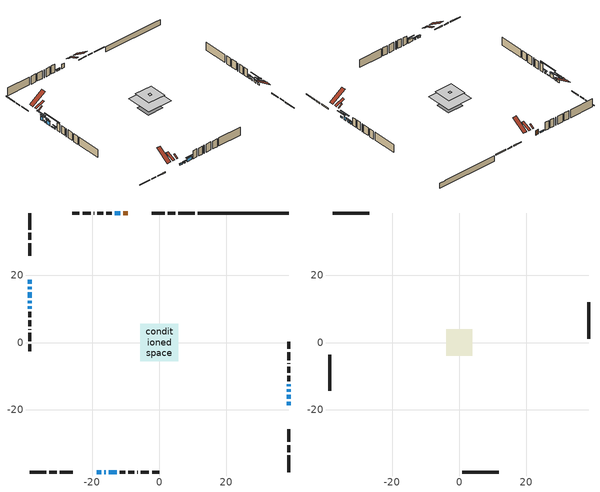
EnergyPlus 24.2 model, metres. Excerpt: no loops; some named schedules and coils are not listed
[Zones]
conditioned space
 floor adiabatic (AdiabaticFloorConstruction): -5.63,-5.63 -5.63,5.63 5.63,5.63 5.63,-5.63 z1.82
 floor foundation (Slab1 construction): -3.57,-3.19 -3.57,3.19 3.57,3.19 3.57,-3.19 z-1.9
 wall outside (RimJoist1 construction): 10.58,38.59 5.65,38.59 / -38.59,-38.59 -33.65,-38.59 / -38.59,38.59 -38.59,33.65 / 38.59,-38.59 38.59,-33.65 z0.6:0.9
 wall outside (RimJoist2 construction): 4.72,38.59 2.57,38.59 / -32.72,-38.59 -30.57,-38.59 / -38.59,32.72 -38.59,30.57 / 38.59,-32.72 38.59,-30.57 z0.6:0.9
 wall outside (RimJoist4 construction): 1.64,38.59 -2.17,38.59 / -29.64,-38.59 -25.83,-38.59 / -38.59,29.64 -38.59,25.83 / 38.59,-29.64 38.59,-25.83 z0.6:0.9
 wall outside (AdiabaticWallConstruction 1): -9.33,38.59 -10.7,38.59 z0.6:2.63
 wall outside (AdiabaticWallConstruction): -18.67,-38.59 -17.34,-38.59 / -38.59,10.76 -38.59,10.09 / 38.59,-14.65 38.59,-13.98 z0.6:1.26; -38.59,18.67 -38.59,17.55 / 38.59,-16.7 38.59,-15.58 / -14.98,-38.59 -12.74,-38.59 z0.6:2.07; -38.59,16.62 -38.59,15.93 z0.6:1.29; 38.59,-18.67 38.59,-17.62 z0.6:1.36; -38.59,15 -38.59,13.35 z0.6:2.43; -38.59,12.43 -38.59,11.68 z0.6:0.91; -11.63,38.59 -13.2,38.59 z0.6:1.08; -16.42,-38.59 -15.9,-38.59 z0.6:0.78; 38.59,-13.06 38.59,-12.5 z0.6:1.72
 wall outside (Wall1 construction): -14.13,38.59 -15.8,38.59 / -11.81,-38.59 -10.14,-38.59 / -38.59,9.17 -38.59,7.5 / 38.59,-11.57 38.59,-9.9 z0.6:4.26
 wall outside (Wall2 construction): -16.73,38.59 -18.47,38.59 / -9.21,-38.59 -7.47,-38.59 / -38.59,6.57 -38.59,4.83 / 38.59,-8.97 38.59,-7.23 z0.6:4.26
 wall outside (Wall3 construction): -19.4,38.59 -19.53,38.59 / -6.54,-38.59 -6.41,-38.59 / -38.59,3.9 -38.59,3.77 / 38.59,-6.3 38.59,-6.17 z0.6:4.26
 wall outside (Wall4 construction): -20.46,38.59 -22.86,38.59 / -5.48,-38.59 -3.08,-38.59 / -38.59,2.84 -38.59,0.44 / 38.59,-5.24 38.59,-2.85 z0.6:4.26
 wall outside (Wall5 construction): -23.78,38.59 -25.95,38.59 / -2.16,-38.59 0.01,-38.59 / -38.59,-0.49 -38.59,-2.66 / 38.59,-1.92 38.59,0.25 z0.6:4.26
 wall foundation (FoundationWall1 construction): 11.51,38.59,-1.9 11.51,38.59,0.6 35.88,38.59,0.6 35.88,38.59,0.52 38.59,38.59,0.52 38.59,38.59,-1.9
 window (WindowConstruction): -18.67,-38.59 -17.34,-38.59 z0.6:1.26
 window (WindowConstruction 5): -38.59,18.67 -38.59,17.55 z0.6:2.07
 window (WindowConstruction 6): -38.59,16.62 -38.59,15.93 z0.6:1.29
 window (WindowConstruction 7): 38.59,-18.67 38.59,-17.62 z0.6:1.36
 window (WindowConstruction 8): 38.59,-16.7 38.59,-15.58 z0.6:2.07
 window (WindowConstruction 9): -38.59,15 -38.59,13.35 z0.6:2.43
 window (WindowConstruction 12): -38.59,12.42 -38.59,11.69 z0.6:0.9
 window (WindowConstruction 1): -38.59,10.76 -38.59,10.09 z0.6:1.26
 window (WindowConstruction 2): 38.59,-14.65 38.59,-13.99 z0.6:1.26
 window (WindowConstruction 3): -11.63,38.59 -13.2,38.59 z0.6:1.08
 window (WindowConstruction 10): -16.41,-38.59 -15.9,-38.59 z0.6:0.78
 window (WindowConstruction 11): 38.59,-13.06 38.59,-12.5 z0.6:1.72
 window (WindowConstruction 4): -14.98,-38.59 -12.74,-38.59 z0.6:2.07
 door (Door): -9.33,38.59 -10.7,38.59 z0.6:2.63
 ceiling adiabatic (AdiabaticFloorConstruction): 5.63,-5.63 5.63,5.63 -5.63,5.63 -5.63,-5.63 z1.82
 roof outside (Roof3 construction): -8.41,38.59,4.26 -8.41,36.84,5.42 -7.88,36.84,5.42 -7.88,38.59,4.26; -19.6,-38.59,4.26 -19.6,-36.84,5.42 -20.12,-36.84,5.42 -20.12,-38.59,4.26; -38.59,19.6,4.26 -36.84,19.6,5.42 -36.84,20.12,5.42 -38.59,20.12,4.26; 38.59,-19.6,4.26 36.84,-19.6,5.42 36.84,-20.12,5.42 38.59,-20.12,4.26
attic - vented
 floor to conditioned space (Floor1 construction Reversed): -0.53,-0.53 -0.53,0.53 0.53,0.53 0.53,-0.53 z4.26
 floor to conditioned space (Floor2 construction Reversed): -3.92,-3.92 -3.92,3.92 3.92,3.92 3.92,-3.92 z4.26
 wall outside (Wall6 construction): -26.88,38.59 -37.66,38.59 / 0.94,-38.59 11.72,-38.59 / -38.59,-3.59 -38.59,-14.36 / 38.59,1.18 38.59,11.96 z0.6:4.26
 roof outside (Roof1 construction): -4.94,38.59,4.26 -4.94,32.46,8.34 -3.1,32.46,8.34 -3.1,38.59,4.26; -23.06,-38.59,4.26 -23.06,-32.46,8.34 -24.9,-32.46,8.34 -24.9,-38.59,4.26; -38.59,23.06,4.26 -32.46,23.06,8.34 -32.46,24.9,8.34 -38.59,24.9,4.26; 38.59,-23.06,4.26 32.46,-23.06,8.34 32.46,-24.9,8.34 38.59,-24.9,4.26
 roof outside (Roof2 construction): -6.95,38.59,4.26 -6.95,34.59,5.92 -5.87,34.59,5.92 -5.87,38.59,4.26; -21.05,-38.59,4.26 -21.05,-34.59,5.92 -22.13,-34.59,5.92 -22.13,-38.59,4.26; -38.59,21.05,4.26 -34.59,21.05,5.92 -34.59,22.13,5.92 -38.59,22.13,4.26; 38.59,-21.05,4.26 34.59,-21.05,5.92 34.59,-22.13,5.92 38.59,-22.13,4.26
shading: -17.19,-38.59 -18.82,-38.59 -18.82,-39.06 -17.19,-39.06 z1.41; -38.59,15.72 -38.59,20.5 -38.84,20.5 -38.84,15.72 z3.9; -38.59,14.1 -38.59,18.45 -38.84,18.45 -38.84,14.1 z3.11; 38.59,-16.1 38.59,-20.19 38.84,-20.19 38.84,-16.1 z2.88; 38.59,-13.75 38.59,-18.52 38.84,-18.52 38.84,-13.75 z3.9; -38.59,13.1 -38.59,15.25 -38.95,15.25 -38.95,13.1 z2.68; -38.59,7.73 -38.59,16.38 -38.84,16.38 -38.84,7.73 z4.86; -38.59,9.34 -38.59,11.52 -38.84,11.52 -38.84,9.34 z2.02; 38.59,-13.23 38.59,-15.41 38.84,-15.41 38.84,-13.23 z2.02; -13.35,38.59 -11.48,38.59 -11.48,38.91 -13.35,38.91 z1.23; -15.15,-38.59 -17.17,-38.59 -17.17,-38.87 -15.15,-38.87 z1.54; 38.59,-12.2 38.59,-13.36 38.95,-13.36 38.95,-12.2 z2.02; -12.05,-38.59 -15.66,-38.59 -15.66,-38.84 -12.05,-38.84 z2.76
[Building]
Building 1: Terrain=Suburbs
[Site:Location]
Moncton Intl AP_NB: Latitude {deg}=46.11; Longitude {deg}=-64.68; Time Zone {hr}=-4; Elevation {m}=71; Keep Site Location Information=Yes
[Site:GroundTemperature:Shallow]
1.33672, -0.726403, -0.891626, 0.0874321, 4.0178, 7.92987, 11.3214, 13.4699, 13.6524, 11.905, 8.59993, 4.80787
[Site:WaterMainsTemperature]
Calculation Method=Schedule; Temperature Schedule=mains temperature schedule
[Material] Roughness=Rough; Thermal Absorptance=0.9
Name | Thickness {m} | Conductivity {W/m-K} | Density {kg/m3} | Specific Heat {J/kg-K} | Solar Absorptance | Visible Absorptance
asphalt or fiberglass shingles | 0.00635 | 0.162714 | 1121.4 | 1465.45 | 0.4 | 0.4
ceiling loosefill ins | 0.0846667 | 0.0480833 | 16.02 | 1046.75 | 0.7 | 0.7
ceiling stud and cavity | 0.1397 | 1.20202 | 65.682 | 1177.47 | 0.7 | 0.7
ceiling stud and cavity 1 | 0.1397 | 0.672331 | 65.682 | 1177.47 | 0.7 | 0.7
concrete 4.0 in. | 0.1016 | 1.803125 | 2242.8 | 837.4 | 0.7 | 0.7
concrete 8.0 in. | 0.2032 | 1.803125 | 2242.8 | 837.4 | 0.7 | 0.7
door material | 0.04445 | 0.0451087 | 512.64 | 1214.23 | 0.7 | 0.7
floor covering | 0.0127 | 0.0433444 | 54.468 | 1339.84 | 0.6 | 0.6
floor rigid ins; wall rigid ins | 0.512978 | 0.029427 | 32.04 | 1214.23 | 0.7 | 0.7
floor stud and cavity | 0.1397 | 1.75129 | 37.0049 | 1207.88 | 0.7 | 0.7
furniture material conditioned space 1 | 0.1524 | 0.115458 | 640.8 | 1214.23 | 0.6 | 0.6
gypsum board | 0.0127 | 0.160291 | 801 | 837.4 | 0.6 | 0.6
osb sheathing 0.5 in. | 0.0127 | 0.115458 | 512.64 | 1214.23 | 0.7 | 0.7
osb sheathing 0.75 in. | 0.01905 | 0.115458 | 512.64 | 1214.23 | 0.7 | 0.7
osb sheathing 2.0 in. | 0.0508 | 0.115458 | 512.64 | 1214.23 | 0.7 | 0.7
rim joist stud and cavity | 0.0508 | 0.153904 | 50.32683 | 1063.81 | 0.6 | 0.6
rim joist stud and cavity 1 | 0.0508 | 0.126838 | 50.32683 | 1063.81 | 0.6 | 0.6
rim joist stud and cavity 2 | 0.0508 | 0.0279127 | 125.044 | 1163.47 | 0.6 | 0.6
roof stud and cavity | 0.2032 | 0.119445 | 78.34581 | 1123.46 | 0.7 | 0.7
wall stud and cavity | 0.1397 | 0.0988026 | 139.0536 | 1170.24 | 0.7 | 0.7
wall stud and cavity 1 | 0.1397 | 0.0941144 | 139.0536 | 1170.24 | 0.7 | 0.7
wall stud and cavity 2 | 0.1397 | 0.183232 | 139.0536 | 1170.24 | 0.7 | 0.7
wall stud and cavity 3 | 0.1397 | 0.0947891 | 139.0536 | 1170.24 | 0.7 | 0.7
wall stud and cavity 4 | 0.1397 | 0.0953587 | 139.0536 | 1170.24 | 0.7 | 0.7
wall stud and cavity 5 | 0.0889 | 6.1454 | 50.32683 | 1063.81 | 0.6 | 0.6
wall stud and cavity 6 | 0.0889 | 0.380278 | 52.3479 | 1209.89 | 0.7 | 0.7
wall stud and cavity 7 | 0.0889 | 0.391764 | 83.0341 | 1211.67 | 0.7 | 0.7
wood siding | 0.0254 | 0.102417 | 544.68 | 1172.36 | 0.4 | 0.4
wood siding 1 | 0.00254 | 0.102417 | 544.68 | 1172.36 | 0.4 | 0.4
wood siding 2; wood siding 3; wood siding 4 | 0.0254 | 0.102417 | 544.68 | 1172.36 | 0.7 | 0.7
[WindowMaterial:SimpleGlazingSystem]
Name | U-Factor {W/m2-K} | Solar Heat Gain Coefficient
WindowMaterial | 2.24451 | 0.39
WindowMaterial 1 | 6.793727 | 0.73
WindowMaterial 2 | 6.839151 | 0.71
WindowMaterial 3 | 1.97992 | 0.57
WindowMaterial 4 | 2.137767 | 0.46
WindowMaterial 5 | 2.06622 | 0.51
WindowMaterial 6 | 2.24962 | 0.54
WindowMaterial 7 | 7.54152 | 0.54
WindowMaterial 8 | 1.96572 | 0.57
WindowMaterial 9 | 2.36659 | 0.29
[Construction]
AdiabaticFloorConstruction: floor stud and cavity, floor rigid ins, osb sheathing 0.75 in., floor covering
AdiabaticWallConstruction: wood siding 3, wall rigid ins, wall stud and cavity 6, gypsum board
AdiabaticWallConstruction 1: wood siding 4, wall rigid ins, wall stud and cavity 6, gypsum board
Door: door material
Floor1 construction Reversed: gypsum board, ceiling stud and cavity, ceiling loosefill ins
Floor2 construction Reversed: gypsum board, ceiling stud and cavity 1, ceiling loosefill ins
FoundationWall1 construction: concrete 8.0 in.
furniture construction conditioned space 1: furniture material conditioned space 1
PartitionWallConstruction: gypsum board, wall stud and cavity 7, gypsum board
RimJoist1 construction: wood siding 2, rim joist stud and cavity
RimJoist2 construction: wood siding 2, rim joist stud and cavity 1
RimJoist4 construction: wood siding 2, osb sheathing 2.0 in., rim joist stud and cavity 2
Roof1 construction; Roof2 construction: asphalt or fiberglass shingles
Roof3 construction: asphalt or fiberglass shingles, osb sheathing 0.75 in., roof stud and cavity, gypsum board
Slab1 construction: concrete 4.0 in.
Wall1 construction: wood siding, osb sheathing 0.5 in., wall stud and cavity, gypsum board
Wall2 construction: wood siding, osb sheathing 0.5 in., wall stud and cavity 1, gypsum board
Wall3 construction: wood siding, osb sheathing 0.5 in., wall stud and cavity 2, gypsum board
Wall4 construction: wood siding, osb sheathing 0.5 in., wall stud and cavity 3, gypsum board
Wall5 construction: wood siding, osb sheathing 0.5 in., wall stud and cavity 4, gypsum board
Wall6 construction: wood siding 1, wall stud and cavity 5
WindowConstruction; WindowConstruction 1: WindowMaterial
WindowConstruction 10: WindowMaterial 7
WindowConstruction 11: WindowMaterial 8
WindowConstruction 12: WindowMaterial 9
WindowConstruction 2: WindowMaterial 1
WindowConstruction 3: WindowMaterial 2
WindowConstruction 4; WindowConstruction 5; WindowConstruction 8: WindowMaterial 3
WindowConstruction 6: WindowMaterial 4
WindowConstruction 7: WindowMaterial 5
WindowConstruction 9: WindowMaterial 6
[Zone] Multiplier=1; Part of Total Floor Area=Yes
Name | Volume {m3}
attic - vented | 39.2224
conditioned space | 365.1
[Space]
Name | Zone | Volume {m3}
attic - vented 1 | attic - vented | 39.2224
conditioned space 1 | conditioned space | 365.1
[ZoneInfiltration:EffectiveLeakageArea]
infil attic - vented 1: Zone or Space=attic - vented 1; Schedule=Always On Discrete; Effective Air Leakage Area {cm2}=2205.88; Stack Coefficient=0.000538517; Wind Coefficient=1.5679e-05
[ZoneMixing]
whole house fan mix: Zone or Space=attic - vented; Schedule=Always On Continuous; Design Flow Rate Calculation Method=Flow/Zone; Design Flow Rate {m3/s}=0; Source Zone or Space=conditioned space
[SurfaceProperty:ExposedFoundationPerimeter]
Slab1: Exposed Perimeter Calculation Method=TotalExposedPerimeter; Total Exposed Perimeter {m}=27.072
[InternalMass] Zone or ZoneList=conditioned space; Space or SpaceList=conditioned space 1
Name | Construction | Surface Area {m2}
furniture mass conditioned space 1 | furniture construction conditioned space 1 | 68.9601
partition wall mass | PartitionWallConstruction | 172.4
[Lights]
interior lighting: Zone or ZoneList or Space or SpaceList=conditioned space 1; Schedule=interior lighting schedule; Design Level Calculation Method=LightingLevel; Lighting Level {W}=343.2; Return Air Fraction=0; Fraction Radiant=0.6; Fraction Visible=0.2; Fraction Replaceable=1
[People]
occupants: Zone or ZoneList or Space or SpaceList=conditioned space 1; Number of People Schedule=occupants schedule; Number of People Calculation Method=People; Number of People=3; Fraction Radiant=0.314171; Sensible Heat Fraction=0.56303; Activity Level Schedule=occupants activity schedule; Carbon Dioxide Generation Rate {m3/s-W}=0; Enable ASHRAE 55 Comfort Warnings=No; Mean Radiant Temperature Calculation Type=EnclosureAveraged
[ElectricEquipment] Zone or ZoneList or Space or SpaceList=conditioned space 1; Design Level Calculation Method=EquipmentLevel
Name | Schedule | Design Level {W} | Fraction Latent | Fraction Radiant | Fraction Lost
clothes dryer | clothes dryer schedule | 140.772 | 0.015 | 0.081 | 0.85
clothes washer | clothes washer schedule | 32.1985 | 0.03 | 0.162 | 0.7
cooking range | cooking range schedule | 215.147 | 0.08 | 0.432 | 0.2
dishwasher | dishwasher schedule | 66.8632 | 0.3 | 0.18 | 0.4
fridge | fridge schedule | 72.9452 | 0 | 0.6 | 0
mech vent house fan | mech vent house fan schedule | 0 | 0 | 0 | 1
mech vent house fan cfis | mech vent house fan cfis schedule | 0 | 0 | 0 | 0
misc plug loads | misc plug loads schedule | 494.7 | 0.045 | 0.513 | 0.1
whole house fan | Always On Discrete | 0 | 0 | 0 | 1
[OtherEquipment] Zone or ZoneList or Space or SpaceList=conditioned space 1; Design Level Calculation Method=EquipmentLevel
Name | Fuel Type | Schedule | Design Level {W} | Fraction Latent | Fraction Radiant | Fraction Lost
clothes dryer 1 | Electricity | clothes dryer schedule | 0 | 0.015 | 0.081 | 0.85
cooking range 1 | Electricity | cooking range schedule | 0 | 0.08 | 0.432 | 0.2
general water use latent | None | general water use schedule | 62.594 | 1 | 0 | 0
general water use sensible | None | general water use schedule | -61.6891 | 0 | 0.6 | 0
mech vent house fan latent load | None | Always On Discrete | 0 | 1 | 0 | 0
mech vent house fan sensible load | None | Always On Discrete | 0 | 0 | 0 | 0
water heater energy adjustment1 | Electricity | Always On Discrete | 0.01 | 0 | 0 | 1
[ZoneInfiltration:DesignFlowRate] Zone or ZoneList or Space or SpaceList=conditioned space 1; Schedule=Always On Discrete; Design Flow Rate Calculation Method=Flow/Zone; Design Flow Rate {m3/s}=0
infil flow; natural vent flow; whole house fan flow
[ZoneControl:Thermostat]
conditioned space Thermostat: Zone or ZoneList=conditioned space; Control Type Schedule=conditioned space Thermostat Schedule; Control 1=conditioned space temperature setpoint; Temperature Difference Between Cutout And Setpoint {deltaC}=0
[ThermostatSetpoint:DualSetpoint]
conditioned space temperature setpoint: Heating Setpoint Temperature Schedule=heating setpoint; Cooling Setpoint Temperature Schedule=cooling setpoint
[AirLoopHVAC:UnitarySystem]
unit heater unitary system: Control Type=Load; Controlling Zone or Thermostat Location=conditioned space; Dehumidification Control Type=None; Availability Schedule=Always On Discrete; Supply Fan=unit heater supply fan; Fan Placement=BlowThrough; Supply Air Fan Operating Mode Schedule=unit heater auto fan schedule; Heating Coil=unit heater htg coil; DX Heating Coil Sizing Ratio=1; Use DOAS DX Cooling Coil=No; Minimum Supply Air Temperature {C}=2; Latent Load Control=SensibleOnlyLoadControl; Cooling Supply Air Flow Rate Method=None; Heating Supply Air Flow Rate Method=SupplyAirFlowRate; Heating Supply Air Flow Rate {m3/s}=0.00141584; No Load Supply Air Flow Rate Method=SupplyAirFlowRate; No Load Supply Air Flow Rate {m3/s}=0; No Load Supply Air Flow Rate Control Set To Low Speed=Yes; Maximum Supply Air Temperature {C}=48.8889; Maximum Outdoor Dry-Bulb Temperature for Supplemental Heater Operation {C}=21; Ancillary On-Cycle Electric Power {W}=0; Ancillary Off-Cycle Electric Power {W}=0
[Zone equipment]
conditioned space: electric baseboard, unit heater unitary system
[Foundation:Kiva]
Foundation Kiva 1: Initial Indoor Air Temperature {C}=18; Wall Height Above Grade {m}=0.599999; Wall Depth Below Slab {m}=0.2032
[Foundation:Kiva:Settings]
Soil Conductivity {W/m-K}=0.849921; Soil Density {kg/m3}=1842.3; Soil Specific Heat {J/kg-K}=418.7; Ground Solar Absorptivity=0.9; Ground Thermal Absorptivity=0.9; Ground Surface Roughness {m}=0.03; Far-Field Width {m}=40; Deep-Ground Boundary Condition=ZeroFlux; Deep-Ground Depth {m}=40; Minimum Cell Dimension {m}=0.2; Maximum Cell Growth Coefficient=3; Simulation Timestep=Timestep
[Exterior:Lights]
exterior lighting: Schedule=exterior lighting schedule; Design Level {W}=75.6
[EnergyManagementSystem:Sensor] Output:Variable or Output:Meter Index Key=conditioned space
Name | Output:Variable or Output:Meter
conditioned_space_clg_unmet_s | Zone Cooling Setpoint Not Met Time
conditioned_space_htg_unmet_s | Zone Heating Setpoint Not Met Time
fridge_tin_s; tin_s; tin_s_1 | Zone Mean Air Temperature
tout_s | Zone Outdoor Air Drybulb Temperature
win_s | Zone Air Humidity Ratio
[Schedule:Constant]
Name | Hourly Value
Always On Continuous; mech vent house fan schedule; mech vent house fan cfis schedule; Always On Discrete | 1
occupants activity schedule | 117.228
fridge schedule; unit heater auto fan schedule | 0
[Schedule:Week:Daily]
interior lighting schedule Week Rule - Jan1-Jan27: interior lighting schedule day, interior lighting schedule day, interior lighting schedule day, interior lighting schedule day, interior lighting schedule day, interior lighting schedule day, interior lighting schedule day, interior lighting schedule default day, interior lighting schedule default day, interior lighting schedule default day, interior lighting schedule default day, interior lighting schedule default day
interior lighting schedule Week Rule - Jan28-Feb3: interior lighting schedule day, interior lighting schedule day, interior lighting schedule day, interior lighting schedule day, interior lighting schedule day 1, interior lighting schedule day 1, interior lighting schedule day 1, interior lighting schedule default day, interior lighting schedule default day, interior lighting schedule default day, interior lighting schedule default day, interior lighting schedule default day
interior lighting schedule Week Rule - Feb4-Feb24: interior lighting schedule day 1, interior lighting schedule day 1, interior lighting schedule day 1, interior lighting schedule day 1, interior lighting schedule day 1, interior lighting schedule day 1, interior lighting schedule day 1, interior lighting schedule default day, interior lighting schedule default day, interior lighting schedule default day, interior lighting schedule default day, interior lighting schedule default day
interior lighting schedule Week Rule - Feb25-Mar3: interior lighting schedule day 1, interior lighting schedule day 1, interior lighting schedule day 1, interior lighting schedule day 1, interior lighting schedule day 2, interior lighting schedule day 2, interior lighting schedule day 2, interior lighting schedule default day, interior lighting schedule default day, interior lighting schedule default day, interior lighting schedule default day, interior lighting schedule default day
interior lighting schedule Week Rule - Mar4-Mar31: interior lighting schedule day 2, interior lighting schedule day 2, interior lighting schedule day 2, interior lighting schedule day 2, interior lighting schedule day 2, interior lighting schedule day 2, interior lighting schedule day 2, interior lighting schedule default day, interior lighting schedule default day, interior lighting schedule default day, interior lighting schedule default day, interior lighting schedule default day
interior lighting schedule Week Rule - Apr1-Apr28: interior lighting schedule day 3, interior lighting schedule day 3, interior lighting schedule day 3, interior lighting schedule day 3, interior lighting schedule day 3, interior lighting schedule day 3, interior lighting schedule day 3, interior lighting schedule default day, interior lighting schedule default day, interior lighting schedule default day, interior lighting schedule default day, interior lighting schedule default day
interior lighting schedule Week Rule - Apr29-May5: interior lighting schedule day 3, interior lighting schedule day 3, interior lighting schedule day 4, interior lighting schedule day 4, interior lighting schedule day 4, interior lighting schedule day 4, interior lighting schedule day 4, interior lighting schedule default day, interior lighting schedule default day, interior lighting schedule default day, interior lighting schedule default day, interior lighting schedule default day
interior lighting schedule Week Rule - May6-May26: interior lighting schedule day 4, interior lighting schedule day 4, interior lighting schedule day 4, interior lighting schedule day 4, interior lighting schedule day 4, interior lighting schedule day 4, interior lighting schedule day 4, interior lighting schedule default day, interior lighting schedule default day, interior lighting schedule default day, interior lighting schedule default day, interior lighting schedule default day
interior lighting schedule Week Rule - May27-Jun2: interior lighting schedule day 4, interior lighting schedule day 4, interior lighting schedule day 4, interior lighting schedule day 4, interior lighting schedule day 4, interior lighting schedule day 5, interior lighting schedule day 5, interior lighting schedule default day, interior lighting schedule default day, interior lighting schedule default day, interior lighting schedule default day, interior lighting schedule default day
interior lighting schedule Week Rule - Jun3-Jun30: interior lighting schedule day 5, interior lighting schedule day 5, interior lighting schedule day 5, interior lighting schedule day 5, interior lighting schedule day 5, interior lighting schedule day 5, interior lighting schedule day 5, interior lighting schedule default day, interior lighting schedule default day, interior lighting schedule default day, interior lighting schedule default day, interior lighting schedule default day
interior lighting schedule Week Rule - Jul1-Jul28: interior lighting schedule day 6, interior lighting schedule day 6, interior lighting schedule day 6, interior lighting schedule day 6, interior lighting schedule day 6, interior lighting schedule day 6, interior lighting schedule day 6, interior lighting schedule default day, interior lighting schedule default day, interior lighting schedule default day, interior lighting schedule default day, interior lighting schedule default day
interior lighting schedule Week Rule - Jul29-Aug4: interior lighting schedule day 6, interior lighting schedule day 6, interior lighting schedule day 6, interior lighting schedule day 7, interior lighting schedule day 7, interior lighting schedule day 7, interior lighting schedule day 7, interior lighting schedule default day, interior lighting schedule default day, interior lighting schedule default day, interior lighting schedule default day, interior lighting schedule default day
interior lighting schedule Week Rule - Aug5-Aug25: interior lighting schedule day 7, interior lighting schedule day 7, interior lighting schedule day 7, interior lighting schedule day 7, interior lighting schedule day 7, interior lighting schedule day 7, interior lighting schedule day 7, interior lighting schedule default day, interior lighting schedule default day, interior lighting schedule default day, interior lighting schedule default day, interior lighting schedule default day
interior lighting schedule Week Rule - Aug26-Sep1: interior lighting schedule day 7, interior lighting schedule day 7, interior lighting schedule day 7, interior lighting schedule day 7, interior lighting schedule day 7, interior lighting schedule day 7, interior lighting schedule day 8, interior lighting schedule default day, interior lighting schedule default day, interior lighting schedule default day, interior lighting schedule default day, interior lighting schedule default day
interior lighting schedule Week Rule - Sep2-Sep29: interior lighting schedule day 8, interior lighting schedule day 8, interior lighting schedule day 8, interior lighting schedule day 8, interior lighting schedule day 8, interior lighting schedule day 8, interior lighting schedule day 8, interior lighting schedule default day, interior lighting schedule default day, interior lighting schedule default day, interior lighting schedule default day, interior lighting schedule default day
interior lighting schedule Week Rule - Sep30-Oct6: interior lighting schedule day 8, interior lighting schedule day 9, interior lighting schedule day 9, interior lighting schedule day 9, interior lighting schedule day 9, interior lighting schedule day 9, interior lighting schedule day 9, interior lighting schedule default day, interior lighting schedule default day, interior lighting schedule default day, interior lighting schedule default day, interior lighting schedule default day
interior lighting schedule Week Rule - Oct7-Oct27: interior lighting schedule day 9, interior lighting schedule day 9, interior lighting schedule day 9, interior lighting schedule day 9, interior lighting schedule day 9, interior lighting schedule day 9, interior lighting schedule day 9, interior lighting schedule default day, interior lighting schedule default day, interior lighting schedule default day, interior lighting schedule default day, interior lighting schedule default day
interior lighting schedule Week Rule - Oct28-Nov3: interior lighting schedule day 9, interior lighting schedule day 9, interior lighting schedule day 9, interior lighting schedule day 9, interior lighting schedule day 10, interior lighting schedule day 10, interior lighting schedule day 10, interior lighting schedule default day, interior lighting schedule default day, interior lighting schedule default day, interior lighting schedule default day, interior lighting schedule default day
interior lighting schedule Week Rule - Nov4-Nov24: interior lighting schedule day 10, interior lighting schedule day 10, interior lighting schedule day 10, interior lighting schedule day 10, interior lighting schedule day 10, interior lighting schedule day 10, interior lighting schedule day 10, interior lighting schedule default day, interior lighting schedule default day, interior lighting schedule default day, interior lighting schedule default day, interior lighting schedule default day
interior lighting schedule Week Rule - Nov25-Dec1: interior lighting schedule day 10, interior lighting schedule day 10, interior lighting schedule day 10, interior lighting schedule day 10, interior lighting schedule day 10, interior lighting schedule day 10, interior lighting schedule day 11, interior lighting schedule default day, interior lighting schedule default day, interior lighting schedule default day, interior lighting schedule default day, interior lighting schedule default day
interior lighting schedule Week Rule - Dec2-Dec31: interior lighting schedule day 11, interior lighting schedule day 11, interior lighting schedule day 11, interior lighting schedule day 11, interior lighting schedule day 11, interior lighting schedule day 11, interior lighting schedule day 11, interior lighting schedule default day, interior lighting schedule default day, interior lighting schedule default day, interior lighting schedule default day, interior lighting schedule default day
occupants schedule Week Rule - Jan1-Dec31: occupants schedule day, occupants schedule day, occupants schedule day, occupants schedule day, occupants schedule day, occupants schedule day, occupants schedule day, occupants schedule default day, occupants schedule default day, occupants schedule default day, occupants schedule default day, occupants schedule default day
clothes dryer schedule Week Rule - Jan1-Dec31: clothes dryer schedule day, clothes dryer schedule day, clothes dryer schedule day, clothes dryer schedule day, clothes dryer schedule day, clothes dryer schedule day, clothes dryer schedule day, clothes dryer schedule default day, clothes dryer schedule default day, clothes dryer schedule default day, clothes dryer schedule default day, clothes dryer schedule default day
clothes washer schedule Week Rule - Jan1-Dec31: clothes washer schedule day, clothes washer schedule day, clothes washer schedule day, clothes washer schedule day, clothes washer schedule day, clothes washer schedule day, clothes washer schedule day, clothes washer schedule default day, clothes washer schedule default day, clothes washer schedule default day, clothes washer schedule default day, clothes washer schedule default day
cooking range schedule Week Rule - Jan1-Dec31: cooking range schedule day, cooking range schedule day, cooking range schedule day, cooking range schedule day, cooking range schedule day, cooking range schedule day, cooking range schedule day, cooking range schedule default day, cooking range schedule default day, cooking range schedule default day, cooking range schedule default day, cooking range schedule default day
dishwasher schedule Week Rule - Jan1-Dec31: dishwasher schedule day, dishwasher schedule day, dishwasher schedule day, dishwasher schedule day, dishwasher schedule day, dishwasher schedule day, dishwasher schedule day, dishwasher schedule default day, dishwasher schedule default day, dishwasher schedule default day, dishwasher schedule default day, dishwasher schedule default day
misc plug loads schedule Week Rule - Jan1-Dec31: misc plug loads schedule day, misc plug loads schedule day, misc plug loads schedule day, misc plug loads schedule day, misc plug loads schedule day, misc plug loads schedule day, misc plug loads schedule day, misc plug loads schedule default day, misc plug loads schedule default day, misc plug loads schedule default day, misc plug loads schedule default day, misc plug loads schedule default day
general water use schedule Week Rule - Jan1-Dec31: general water use schedule day, general water use schedule day, general water use schedule day, general water use schedule day, general water use schedule day, general water use schedule day, general water use schedule day, general water use schedule default day, general water use schedule default day, general water use schedule default day, general water use schedule default day, general water use schedule default day
exterior lighting schedule Week Rule - Jan1-Jan27: exterior lighting schedule day, exterior lighting schedule day, exterior lighting schedule day, exterior lighting schedule day, exterior lighting schedule day, exterior lighting schedule day, exterior lighting schedule day, exterior lighting schedule default day, exterior lighting schedule default day, exterior lighting schedule default day, exterior lighting schedule default day, exterior lighting schedule default day
exterior lighting schedule Week Rule - Jan28-Feb3: exterior lighting schedule day, exterior lighting schedule day, exterior lighting schedule day, exterior lighting schedule day, exterior lighting schedule day 1, exterior lighting schedule day 1, exterior lighting schedule day 1, exterior lighting schedule default day, exterior lighting schedule default day, exterior lighting schedule default day, exterior lighting schedule default day, exterior lighting schedule default day
exterior lighting schedule Week Rule - Feb4-Feb24: exterior lighting schedule day 1, exterior lighting schedule day 1, exterior lighting schedule day 1, exterior lighting schedule day 1, exterior lighting schedule day 1, exterior lighting schedule day 1, exterior lighting schedule day 1, exterior lighting schedule default day, exterior lighting schedule default day, exterior lighting schedule default day, exterior lighting schedule default day, exterior lighting schedule default day
exterior lighting schedule Week Rule - Feb25-Mar3: exterior lighting schedule day 1, exterior lighting schedule day 1, exterior lighting schedule day 1, exterior lighting schedule day 1, exterior lighting schedule day 2, exterior lighting schedule day 2, exterior lighting schedule day 2, exterior lighting schedule default day, exterior lighting schedule default day, exterior lighting schedule default day, exterior lighting schedule default day, exterior lighting schedule default day
exterior lighting schedule Week Rule - Mar4-Mar31: exterior lighting schedule day 2, exterior lighting schedule day 2, exterior lighting schedule day 2, exterior lighting schedule day 2, exterior lighting schedule day 2, exterior lighting schedule day 2, exterior lighting schedule day 2, exterior lighting schedule default day, exterior lighting schedule default day, exterior lighting schedule default day, exterior lighting schedule default day, exterior lighting schedule default day
exterior lighting schedule Week Rule - Apr1-Apr28: exterior lighting schedule day 3, exterior lighting schedule day 3, exterior lighting schedule day 3, exterior lighting schedule day 3, exterior lighting schedule day 3, exterior lighting schedule day 3, exterior lighting schedule day 3, exterior lighting schedule default day, exterior lighting schedule default day, exterior lighting schedule default day, exterior lighting schedule default day, exterior lighting schedule default day
exterior lighting schedule Week Rule - Apr29-May5: exterior lighting schedule day 3, exterior lighting schedule day 3, exterior lighting schedule day 4, exterior lighting schedule day 4, exterior lighting schedule day 4, exterior lighting schedule day 4, exterior lighting schedule day 4, exterior lighting schedule default day, exterior lighting schedule default day, exterior lighting schedule default day, exterior lighting schedule default day, exterior lighting schedule default day
exterior lighting schedule Week Rule - May6-May26: exterior lighting schedule day 4, exterior lighting schedule day 4, exterior lighting schedule day 4, exterior lighting schedule day 4, exterior lighting schedule day 4, exterior lighting schedule day 4, exterior lighting schedule day 4, exterior lighting schedule default day, exterior lighting schedule default day, exterior lighting schedule default day, exterior lighting schedule default day, exterior lighting schedule default day
[Schedule:Year]
interior lighting schedule: interior lighting schedule Week Rule - Jan1-Jan27, 1, 1, 1, 27, interior lighting schedule Week Rule - Jan28-Feb3, 1, 28, 2, 3, interior lighting schedule Week Rule - Feb4-Feb24, 2, 4, 2, 24, interior lighting schedule Week Rule - Feb25-Mar3, 2, 25, 3, 3, interior lighting schedule Week Rule - Mar4-Mar31, 3, 4, 3, 31, interior lighting schedule Week Rule - Apr1-Apr28, 4, 1, 4, 28, interior lighting schedule Week Rule - Apr29-May5, 4, 29, 5, 5, interior lighting schedule Week Rule - May6-May26, 5, 6, 5, 26, interior lighting schedule Week Rule - May27-Jun2, 5, 27, 6, 2, interior lighting schedule Week Rule - Jun3-Jun30, 6, 3, 6, 30, interior lighting schedule Week Rule - Jul1-Jul28, 7, 1, 7, 28, interior lighting schedule Week Rule - Jul29-Aug4, 7, 29, 8, 4, interior lighting schedule Week Rule - Aug5-Aug25, 8, 5, 8, 25, interior lighting schedule Week Rule - Aug26-Sep1, 8, 26, 9, 1, interior lighting schedule Week Rule - Sep2-Sep29, 9, 2, 9, 29, interior lighting schedule Week Rule - Sep30-Oct6, 9, 30, 10, 6, interior lighting schedule Week Rule - Oct7-Oct27, 10, 7, 10, 27, interior lighting schedule Week Rule - Oct28-Nov3, 10, 28, 11, 3, interior lighting schedule Week Rule - Nov4-Nov24, 11, 4, 11, 24, interior lighting schedule Week Rule - Nov25-Dec1, 11, 25, 12, 1, interior lighting schedule Week Rule - Dec2-Dec31, 12, 2, 12, 31
occupants schedule: occupants schedule Week Rule - Jan1-Dec31, 1, 1, 12, 31
clothes dryer schedule: clothes dryer schedule Week Rule - Jan1-Dec31, 1, 1, 12, 31
clothes washer schedule: clothes washer schedule Week Rule - Jan1-Dec31, 1, 1, 12, 31
cooking range schedule: cooking range schedule Week Rule - Jan1-Dec31, 1, 1, 12, 31
dishwasher schedule: dishwasher schedule Week Rule - Jan1-Dec31, 1, 1, 12, 31
misc plug loads schedule: misc plug loads schedule Week Rule - Jan1-Dec31, 1, 1, 12, 31
general water use schedule: general water use schedule Week Rule - Jan1-Dec31, 1, 1, 12, 31
exterior lighting schedule: exterior lighting schedule Week Rule - Jan1-Jan27, 1, 1, 1, 27, exterior lighting schedule Week Rule - Jan28-Feb3, 1, 28, 2, 3, exterior lighting schedule Week Rule - Feb4-Feb24, 2, 4, 2, 24, exterior lighting schedule Week Rule - Feb25-Mar3, 2, 25, 3, 3, exterior lighting schedule Week Rule - Mar4-Mar31, 3, 4, 3, 31, exterior lighting schedule Week Rule - Apr1-Apr28, 4, 1, 4, 28, exterior lighting schedule Week Rule - Apr29-May5, 4, 29, 5, 5, exterior lighting schedule Week Rule - May6-May26, 5, 6, 5, 26, exterior lighting schedule Week Rule - May27-Jun2, 5, 27, 6, 2, exterior lighting schedule Week Rule - Jun3-Jun30, 6, 3, 6, 30, exterior lighting schedule Week Rule - Jul1-Jul28, 7, 1, 7, 28, exterior lighting schedule Week Rule - Jul29-Aug4, 7, 29, 8, 4, exterior lighting schedule Week Rule - Aug5-Aug25, 8, 5, 8, 25, exterior lighting schedule Week Rule - Aug26-Sep1, 8, 26, 9, 1, exterior lighting schedule Week Rule - Sep2-Sep29, 9, 2, 9, 29, exterior lighting schedule Week Rule - Sep30-Oct6, 9, 30, 10, 6, exterior lighting schedule Week Rule - Oct7-Oct27, 10, 7, 10, 27, exterior lighting schedule Week Rule - Oct28-Nov3, 10, 28, 11, 3, exterior lighting schedule Week Rule - Nov4-Nov24, 11, 4, 11, 24, exterior lighting schedule Week Rule - Nov25-Dec1, 11, 25, 12, 1, exterior lighting schedule Week Rule - Dec2-Dec31, 12, 2, 12, 31
[Schedule:Compact]
conditioned space Thermostat Schedule: Through: 12/31, For: AllDays, Until: 24:00, 4
mains temperature schedule: Through: 01/01, For: AllDays, Until: 24:00, 6.09, Through: 01/02, For: AllDays, Until: 24:00, 6.02167, Through: 01/03, For: AllDays, Until: 24:00, 5.95444, Through: 01/04, For: AllDays, Until: 24:00, 5.88833, Through: 01/05, For: AllDays, Until: 24:00, 5.82333, Through: 01/06, For: AllDays, Until: 24:00, 5.75944, Through: 01/07, For: AllDays, Until: 24:00, 5.69667, Through: 01/08, For: AllDays, Until: 24:00, 5.635, Through: 01/09, For: AllDays, Until: 24:00, 5.57444, Through: 01/10, For: AllDays, Until: 24:00, 5.515, Through: 01/11, For: AllDays, Until: 24:00, 5.45722, Through: 01/12, For: AllDays, Until: 24:00, 5.4, Through: 01/13, For: AllDays, Until: 24:00, 5.34444, Through: 01/14, For: AllDays, Until: 24:00, 5.29, Through: 01/15, For: AllDays, Until: 24:00, 5.23667, Through: 01/16, For: AllDays, Until: 24:00, 5.18444, Through: 01/17, For: AllDays, Until: 24:00, 5.13389, Through: 01/18, For: AllDays, Until: 24:00, 5.085, Through: 01/19, For: AllDays, Until: 24:00, 5.03667, Through: 01/20, For: AllDays, Until: 24:00, 4.99, Through: 01/21, For: AllDays, Until: 24:00, 4.94444, Through: 01/22, For: AllDays, Until: 24:00, 4.90056, Through: 01/23, For: AllDays, Until: 24:00, 4.85833, Through: 01/24, For: AllDays, Until: 24:00, 4.81722, Through: 01/25, For: AllDays, Until: 24:00, 4.77722, Through: 01/26, For: AllDays, Until: 24:00, 4.73889, Through: 01/27, For: AllDays, Until: 24:00, 4.70167, Through: 01/28, For: AllDays, Until: 24:00, 4.66611, Through: 01/29, For: AllDays, Until: 24:00, 4.63222, Through: 01/30, For: AllDays, Until: 24:00, 4.59944, Through: 01/31, For: AllDays, Until: 24:00, 4.56833, Through: 02/01, For: AllDays, Until: 24:00, 4.53889, Through: 02/02, For: AllDays, Until: 24:00, 4.51056, Through: 02/03, For: AllDays, Until: 24:00, 4.48389, Through: 02/04, For: AllDays, Until: 24:00, 4.45889, Through: 02/05, For: AllDays, Until: 24:00, 4.435, Through: 02/06, For: AllDays, Until: 24:00, 4.41278, Through: 02/07, For: AllDays, Until: 24:00, 4.39222, Through: 02/08, For: AllDays, Until: 24:00, 4.37333, Through: 02/09, For: AllDays, Until: 24:00, 4.35556, Through: 02/10, For: AllDays, Until: 24:00, 4.33944, Through: 02/11, For: AllDays, Until: 24:00, 4.325, Through: 02/12, For: AllDays, Until: 24:00, 4.31222, Through: 02/13, For: AllDays, Until: 24:00, 4.30056, Through: 02/14, For: AllDays, Until: 24:00, 4.29056, Through: 02/15, For: AllDays, Until: 24:00, 4.28222, Through: 02/16, For: AllDays, Until: 24:00, 4.27556, Through: 02/17, For: AllDays, Until: 24:00, 4.27056, Through: 02/18, For: AllDays, Until: 24:00, 4.26667, Through: 02/19, For: AllDays, Until: 24:00, 4.265, Through: 02/20, For: AllDays, Until: 24:00, 4.26444, Through: 02/21, For: AllDays, Until: 24:00, 4.26556, Through: 02/22, For: AllDays, Until: 24:00, 4.26833, Through: 02/23, For: AllDays, Until: 24:00, 4.27222, Through: 02/24, For: AllDays, Until: 24:00, 4.27833, Through: 02/25, For: AllDays, Until: 24:00, 4.28556, Through: 02/26, For: AllDays, Until: 24:00, 4.29444, Through: 02/27, For: AllDays, Until: 24:00, 4.305, Through: 02/28, For: AllDays, Until: 24:00, 4.31667, Through: 03/01, For: AllDays, Until: 24:00, 4.33056, Through: 03/02, For: AllDays, Until: 24:00, 4.34556, Through: 03/03, For: AllDays, Until: 24:00, 4.36222, Through: 03/04, For: AllDays, Until: 24:00, 4.38, Through: 03/05, For: AllDays, Until: 24:00, 4.4, Through: 03/06, For: AllDays, Until: 24:00, 4.42111, Through: 03/07, For: AllDays, Until: 24:00, 4.44389, Through: 03/08, For: AllDays, Until: 24:00, 4.46833, Through: 03/09, For: AllDays, Until: 24:00, 4.49389, Through: 03/10, For: AllDays, Until: 24:00, 4.52111, Through: 03/11, For: AllDays, Until: 24:00, 4.55, Through: 03/12, For: AllDays, Until: 24:00, 4.58, Through: 03/13, For: AllDays, Until: 24:00, 4.61167, Through: 03/14, For: AllDays, Until: 24:00, 4.645, Through: 03/15, For: AllDays, Until: 24:00, 4.67944, Through: 03/16, For: AllDays, Until: 24:00, 4.71556, Through: 03/17, For: AllDays, Until: 24:00, 4.75333, Through: 03/18, For: AllDays, Until: 24:00, 4.79222, Through: 03/19, For: AllDays, Until: 24:00, 4.83222, Through: 03/20, For: AllDays, Until: 24:00, 4.87444, Through: 03/21, For: AllDays, Until: 24:00, 4.91722, Through: 03/22, For: AllDays, Until: 24:00, 4.96167, Through: 03/23, For: AllDays, Until: 24:00, 5.00778, Through: 03/24, For: AllDays, Until: 24:00, 5.055, Through: 03/25, For: AllDays, Until: 24:00, 5.10333, Through: 03/26, For: AllDays, Until: 24:00, 5.15333, Through: 03/27, For: AllDays, Until: 24:00, 5.20444, Through: 03/28, For: AllDays, Until: 24:00, 5.25667, Through: 03/29, For: AllDays, Until: 24:00, 5.31056, Through: 03/30, For: AllDays, Until: 24:00, 5.36556, Through: 03/31, For: AllDays, Until: 24:00, 5.42167, Through: 04/01, For: AllDays, Until: 24:00, 5.47889, Through: 04/02, For: AllDays, Until: 24:00, 5.53778, Through: 04/03, For: AllDays, Until: 24:00, 5.59722, Through: 04/04, For: AllDays, Until: 24:00, 5.65833, Through: 04/05, For: AllDays, Until: 24:00, 5.72056, Through: 04/06, For: AllDays, Until: 24:00, 5.78389, Through: 04/07, For: AllDays, Until: 24:00, 5.84833, Through: 04/08, For: AllDays, Until: 24:00, 5.91333, Through: 04/09, For: AllDays, Until: 24:00, 5.98, Through: 04/10, For: AllDays, Until: 24:00, 6.04778, Through: 04/11, For: AllDays, Until: 24:00, 6.11667, Through: 04/12, For: AllDays, Until: 24:00, 6.18611, Through: 04/13, For: AllDays, Until: 24:00, 6.25667, Through: 04/14, For: AllDays, Until: 24:00, 6.32833, Through: 04/15, For: AllDays, Until: 24:00, 6.40111, Through: 04/16, For: AllDays, Until: 24:00, 6.47444, Through: 04/17, For: AllDays, Until: 24:00, 6.54889, Through: 04/18, For: AllDays, Until: 24:00, 6.62444, Through: 04/19, For: AllDays, Until: 24:00, 6.70056, Through: 04/20, For: AllDays, Until: 24:00, 6.77722, Through: 04/21, For: AllDays, Until: 24:00, 6.85556, Through: 04/22, For: AllDays, Until: 24:00, 6.93389, Through: 04/23, For: AllDays, Until: 24:00, 7.01333, Through: 04/24, For: AllDays, Until: 24:00, 7.09333, Through: 04/25, For: AllDays, Until: 24:00, 7.17444, Through: 04/26, For: AllDays, Until: 24:00, 7.25611, Through: 04/27, For: AllDays, Until: 24:00, 7.33833, Through: 04/28, For: AllDays, Until: 24:00, 7.42111, Through: 04/29, For: AllDays, Until: 24:00, 7.505, Through: 04/30, For: AllDays, Until: 24:00, 7.58889, Through: 05/01, For: AllDays, Until: 24:00, 7.67389, Through: 05/02, For: AllDays, Until: 24:00, 7.75889, Through: 05/03, For: AllDays, Until: 24:00, 7.845, Through: 05/04, For: AllDays, Until: 24:00, 7.93111, Through: 05/05, For: AllDays, Until: 24:00, 8.01833, Through: 05/06, For: AllDays, Until: 24:00, 8.10556, Through: 05/07, For: AllDays, Until: 24:00, 8.19333, Through: 05/08, For: AllDays, Until: 24:00, 8.28111, Through: 05/09, For: AllDays, Until: 24:00, 8.36944, Through: 05/10, For: AllDays, Until: 24:00, 8.45833, Through: 05/11, For: AllDays, Until: 24:00, 8.54778, Through: 05/12, For: AllDays, Until: 24:00, 8.63722, Through: 05/13, For: AllDays, Until: 24:00, 8.72667, Through: 05/14, For: AllDays, Until: 24:00, 8.81667, Through: 05/15, For: AllDays, Until: 24:00, 8.90722, Through: 05/16, For: AllDays, Until: 24:00, 8.99722, Through: 05/17, For: AllDays, Until: 24:00, 9.08778, Through: 05/18, For: AllDays, Until: 24:00, 9.17889, Through: 05/19, For: AllDays, Until: 24:00, 9.26944, Through: 05/20, For: AllDays, Until: 24:00, 9.36056, Through: 05/21, For: AllDays, Until: 24:00, 9.45111, Through: 05/22, For: AllDays, Until: 24:00, 9.54222, Through: 05/23, For: AllDays, Until: 24:00, 9.63333, Through: 05/24, For: AllDays, Until: 24:00, 9.72389, Through: 05/25, For: AllDays, Until: 24:00, 9.815, Through: 05/26, For: AllDays, Until: 24:00, 9.90556, Through: 05/27, For: AllDays, Until: 24:00, 9.99667, Through: 05/28, For: AllDays, Until: 24:00, 10.0872, Through: 05/29, For: AllDays, Until: 24:00, 10.1772, Through: 05/30, For: AllDays, Until: 24:00, 10.2678, Through: 05/31, For: AllDays, Until: 24:00, 10.3578, Through: 06/01, For: AllDays, Until: 24:00, 10.4472, Through: 06/02, For: AllDays, Until: 24:00, 10.5367, Through: 06/03, For: AllDays, Until: 24:00, 10.6261, Through: 06/04, For: AllDays, Until: 24:00, 10.715, Through: 06/05, For: AllDays, Until: 24:00, 10.8033, Through: 06/06, For: AllDays, Until: 24:00, 10.8917, Through: 06/07, For: AllDays, Until: 24:00, 10.9794, Through: 06/08, For: AllDays, Until: 24:00, 11.0667, Through: 06/09, For: AllDays, Until: 24:00, 11.1539, Through: 06/10, For: AllDays, Until: 24:00, 11.24, Through: 06/11, For: AllDays, Until: 24:00, 11.3261, Through: 06/12, For: AllDays, Until: 24:00, 11.4117, Through: 06/13, For: AllDays, Until: 24:00, 11.4967, Through: 06/14, For: AllDays, Until: 24:00, 11.5806, Through: 06/15, For: AllDays, Until: 24:00, 11.6644, Through: 06/16, For: AllDays, Until: 24:00, 11.7472, Through: 06/17, For: AllDays, Until: 24:00, 11.83, Through: 06/18, For: AllDays, Until: 24:00, 11.9117, Through: 06/19, For: AllDays, Until: 24:00, 11.9928, Through: 06/20, For: AllDays, Until: 24:00, 12.0728, Through: 06/21, For: AllDays, Until: 24:00, 12.1522, Through: 06/22, For: AllDays, Until: 24:00, 12.2311, Through: 06/23, For: AllDays, Until: 24:00, 12.3094, Through: 06/24, For: AllDays, Until: 24:00, 12.3867, Through: 06/25, For: AllDays, Until: 24:00, 12.4628, Through: 06/26, For: AllDays, Until: 24:00, 12.5383, Through: 06/27, For: AllDays, Until: 24:00, 12.6128, Through: 06/28, For: AllDays, Until: 24:00, 12.6867, Through: 06/29, For: AllDays, Until: 24:00, 12.7594, Through: 06/30, For: AllDays, Until: 24:00, 12.8311, Through: 07/01, For: AllDays, Until: 24:00, 12.9017, Through: 07/02, For: AllDays, Until: 24:00, 12.9717, Through: 07/03, For: AllDays, Until: 24:00, 13.0406, Through: 07/04, For: AllDays, Until: 24:00, 13.1083, Through: 07/05, For: AllDays, Until: 24:00, 13.175, Through: 07/06, For: AllDays, Until: 24:00, 13.2406, Through: 07/07, For: AllDays, Until: 24:00, 13.3056, Through: 07/08, For: AllDays, Until: 24:00, 13.3689, Through: 07/09, For: AllDays, Until: 24:00, 13.4311, Through: 07/10, For: AllDays, Until: 24:00, 13.4922, Through: 07/11, For: AllDays, Until: 24:00, 13.5522, Through: 07/12, For: AllDays, Until: 24:00, 13.6111, Through: 07/13, For: AllDays, Until: 24:00, 13.6689, Through: 07/14, For: AllDays, Until: 24:00, 13.725, Through: 07/15, For: AllDays, Until: 24:00, 13.7806, Through: 07/16, For: AllDays, Until: 24:00, 13.8344, Through: 07/17, For: AllDays, Until: 24:00, 13.8867, Through: 07/18, For: AllDays, Until: 24:00, 13.9383, Through: 07/19, For: AllDays, Until: 24:00, 13.9883, Through: 07/20, For: AllDays, Until: 24:00, 14.0372, Through: 07/21, For: AllDays, Until: 24:00, 14.0844, Through: 07/22, For: AllDays, Until: 24:00, 14.1306, Through: 07/23, For: AllDays, Until: 24:00, 14.175, Through: 07/24, For: AllDays, Until: 24:00, 14.2183, Through: 07/25, For: AllDays, Until: 24:00, 14.2606, Through: 07/26, For: AllDays, Until: 24:00, 14.3011, Through: 07/27, For: AllDays, Until: 24:00, 14.3406, Through: 07/28, For: AllDays, Until: 24:00, 14.3778, Through: 07/29, For: AllDays, Until: 24:00, 14.4144, Through: 07/30, For: AllDays, Until: 24:00, 14.4494, Through: 07/31, For: AllDays, Until: 24:00, 14.4828, Through: 08/01, For: AllDays, Until: 24:00, 14.5144, Through: 08/02, For: AllDays, Until: 24:00, 14.545, Through: 08/03, For: AllDays, Until: 24:00, 14.5739, Through: 08/04, For: AllDays, Until: 24:00, 14.6017, Through: 08/05, For: AllDays, Until: 24:00, 14.6278, Through: 08/06, For: AllDays, Until: 24:00, 14.6522, Through: 08/07, For: AllDays, Until: 24:00, 14.675, Through: 08/08, For: AllDays, Until: 24:00, 14.6967, Through: 08/09, For: AllDays, Until: 24:00, 14.7167, Through: 08/10, For: AllDays, Until: 24:00, 14.735, Through: 08/11, For: AllDays, Until: 24:00, 14.7522, Through: 08/12, For: AllDays, Until: 24:00, 14.7672, Through: 08/13, For: AllDays, Until: 24:00, 14.7811, Through: 08/14, For: AllDays, Until: 24:00, 14.7933, Through: 08/15, For: AllDays, Until: 24:00, 14.8044, Through: 08/16, For: AllDays, Until: 24:00, 14.8133, Through: 08/17, For: AllDays, Until: 24:00, 14.8211, Through: 08/18, For: AllDays, Until: 24:00, 14.8272, Through: 08/19, For: AllDays, Until: 24:00, 14.8317, Through: 08/20, For: AllDays, Until: 24:00, 14.8344, Through: 08/21, For: AllDays, Until: 24:00, 14.8361, Through: 08/22, For: AllDays, Until: 24:00, 14.8356, Through: 08/23, For: AllDays, Until: 24:00, 14.8339, Through: 08/24, For: AllDays, Until: 24:00, 14.8306, Through: 08/25, For: AllDays, Until: 24:00, 14.8256, Through: 08/26, For: AllDays, Until: 24:00, 14.8189, Through: 08/27, For: AllDays, Until: 24:00, 14.8111, Through: 08/28, For: AllDays, Until: 24:00, 14.8017, Through: 08/29, For: AllDays, Until: 24:00, 14.7906, Through: 08/30, For: AllDays, Until: 24:00, 14.7778, Through: 08/31, For: AllDays, Until: 24:00, 14.7633, Through: 09/01, For: AllDays, Until: 24:00, 14.7478, Through: 09/02, For: AllDays, Until: 24:00, 14.7306, Through: 09/03, For: AllDays, Until: 24:00, 14.7117, Through: 09/04, For: AllDays, Until: 24:00, 14.6911, Through: 09/05, For: AllDays, Until: 24:00, 14.6694, Through: 09/06, For: AllDays, Until: 24:00, 14.6456, Through: 09/07, For: AllDays, Until: 24:00, 14.6211, Through: 09/08, For: AllDays, Until: 24:00, 14.5944, Through: 09/09, For: AllDays, Until: 24:00, 14.5667, Through: 09/10, For: AllDays, Until: 24:00, 14.5372, Through: 09/11, For: AllDays, Until: 24:00, 14.5061, Through: 09/12, For: AllDays, Until: 24:00, 14.4739, Through: 09/13, For: AllDays, Until: 24:00, 14.44, Through: 09/14, For: AllDays, Until: 24:00, 14.405, Through: 09/15, For: AllDays, Until: 24:00, 14.3678, Through: 09/16, For: AllDays, Until: 24:00, 14.33, Through: 09/17, For: AllDays, Until: 24:00, 14.2906, Through: 09/18, For: AllDays, Until: 24:00, 14.2494, Through: 09/19, For: AllDays, Until: 24:00, 14.2072, Through: 09/20, For: AllDays, Until: 24:00, 14.1633, Through: 09/21, For: AllDays, Until: 24:00, 14.1183, Through: 09/22, For: AllDays, Until: 24:00, 14.0717, Through: 09/23, For: AllDays, Until: 24:00, 14.0239, Through: 09/24, For: AllDays, Until: 24:00, 13.975, Through: 09/25, For: AllDays, Until: 24:00, 13.9244, Through: 09/26, For: AllDays, Until: 24:00, 13.8728, Through: 09/27, For: AllDays, Until: 24:00, 13.82, Through: 09/28, For: AllDays, Until: 24:00, 13.7656, Through: 09/29, For: AllDays, Until: 24:00, 13.71, Through: 09/30, For: AllDays, Until: 24:00, 13.6533, Through: 10/01, For: AllDays, Until: 24:00, 13.5956, Through: 10/02, For: AllDays, Until: 24:00, 13.5361, Through: 10/03, For: AllDays, Until: 24:00, 13.4761, Through: 10/04, For: AllDays, Until: 24:00, 13.4144, Through: 10/05, For: AllDays, Until: 24:00, 13.3517, Through: 10/06, For: AllDays, Until: 24:00, 13.2883, Through: 10/07, For: AllDays, Until: 24:00, 13.2233, Through: 10/08, For: AllDays, Until: 24:00, 13.1572, Through: 10/09, For: AllDays, Until: 24:00, 13.09, Through: 10/10, For: AllDays, Until: 24:00, 13.0222, Through: 10/11, For: AllDays, Until: 24:00, 12.9528, Through: 10/12, For: AllDays, Until: 24:00, 12.8828, Through: 10/13, For: AllDays, Until: 24:00, 12.8117, Through: 10/14, For: AllDays, Until: 24:00, 12.74, Through: 10/15, For: AllDays, Until: 24:00, 12.6667, Through: 10/16, For: AllDays, Until: 24:00, 12.5928, Through: 10/17, For: AllDays, Until: 24:00, 12.5178, Through: 10/18, For: AllDays, Until: 24:00, 12.4422, Through: 10/19, For: AllDays, Until: 24:00, 12.3656, Through: 10/20, For: AllDays, Until: 24:00, 12.2883, Through: 10/21, For: AllDays, Until: 24:00, 12.21, Through: 10/22, For: AllDays, Until: 24:00, 12.1311, Through: 10/23, For: AllDays, Until: 24:00, 12.0517, Through: 10/24, For: AllDays, Until: 24:00, 11.9711, Through: 10/25, For: AllDays, Until: 24:00, 11.8894, Through: 10/26, For: AllDays, Until: 24:00, 11.8078, Through: 10/27, For: AllDays, Until: 24:00, 11.725, Through: 10/28, For: AllDays, Until: 24:00, 11.6422, Through: 10/29, For: AllDays, Until: 24:00, 11.5583, Through: 10/30, For: AllDays, Until: 24:00, 11.4739, Through: 10/31, For: AllDays, Until: 24:00, 11.3889, Through: 11/01, For: AllDays, Until: 24:00, 11.3033, Through: 11/02, For: AllDays, Until: 24:00, 11.2172, Through: 11/03, For: AllDays, Until: 24:00, 11.1306, Through: 11/04, For: AllDays, Until: 24:00, 11.0433, Through: 11/05, For: AllDays, Until: 24:00, 10.9561, Through: 11/06, For: AllDays, Until: 24:00, 10.8683, Through: 11/07, For: AllDays, Until: 24:00, 10.78, Through: 11/08, For: AllDays, Until: 24:00, 10.6911, Through: 11/09, For: AllDays, Until: 24:00, 10.6022, Through: 11/10, For: AllDays, Until: 24:00, 10.5128, Through: 11/11, For: AllDays, Until: 24:00, 10.4233, Through: 11/12, For: AllDays, Until: 24:00, 10.3333, Through: 11/13, For: AllDays, Until: 24:00, 10.2433, Through: 11/14, For: AllDays, Until: 24:00, 10.1533, Through: 11/15, For: AllDays, Until: 24:00, 10.0628, Through: 11/16, For: AllDays, Until: 24:00, 9.97222, Through: 11/17, For: AllDays, Until: 24:00, 9.88111, Through: 11/18, For: AllDays, Until: 24:00, 9.79056, Through: 11/19, For: AllDays, Until: 24:00, 9.69944, Through: 11/20, For: AllDays, Until: 24:00, 9.60889, Through: 11/21, For: AllDays, Until: 24:00, 9.51778, Through: 11/22, For: AllDays, Until: 24:00, 9.42667, Through: 11/23, For: AllDays, Until: 24:00, 9.33611, Through: 11/24, For: AllDays, Until: 24:00, 9.245, Through: 11/25, For: AllDays, Until: 24:00, 9.15444, Through: 11/26, For: AllDays, Until: 24:00, 9.06333, Through: 11/27, For: AllDays, Until: 24:00, 8.97333, Through: 11/28, For: AllDays, Until: 24:00, 8.88278, Through: 11/29, For: AllDays, Until: 24:00, 8.79278, Through: 11/30, For: AllDays, Until: 24:00, 8.70278, Through: 12/01, For: AllDays, Until: 24:00, 8.61278, Through: 12/02, For: AllDays, Until: 24:00, 8.52389, Through: 12/03, For: AllDays, Until: 24:00, 8.43444, Through: 12/04, For: AllDays, Until: 24:00, 8.34611, Through: 12/05, For: AllDays, Until: 24:00, 8.25722, Through: 12/06, For: AllDays, Until: 24:00, 8.16944, Through: 12/07, For: AllDays, Until: 24:00, 8.08167, Through: 12/08, For: AllDays, Until: 24:00, 7.99444, Through: 12/09, For: AllDays, Until: 24:00, 7.90778, Through: 12/10, For: AllDays, Until: 24:00, 7.82167, Through: 12/11, For: AllDays, Until: 24:00, 7.73611, Through: 12/12, For: AllDays, Until: 24:00, 7.65111, Through: 12/13, For: AllDays, Until: 24:00, 7.56611, Through: 12/14, For: AllDays, Until: 24:00, 7.48222, Through: 12/15, For: AllDays, Until: 24:00, 7.39889, Through: 12/16, For: AllDays, Until: 24:00, 7.31611, Through: 12/17, For: AllDays, Until: 24:00, 7.23389, Through: 12/18, For: AllDays, Until: 24:00, 7.15278, Through: 12/19, For: AllDays, Until: 24:00, 7.07167, Through: 12/20, For: AllDays, Until: 24:00, 6.99167, Through: 12/21, For: AllDays, Until: 24:00, 6.91278, Through: 12/22, For: AllDays, Until: 24:00, 6.83444, Through: 12/23, For: AllDays, Until: 24:00, 6.75667, Through: 12/24, For: AllDays, Until: 24:00, 6.68, Through: 12/25, For: AllDays, Until: 24:00, 6.60389, Through: 12/26, For: AllDays, Until: 24:00, 6.52889, Through: 12/27, For: AllDays, Until: 24:00, 6.45444, Through: 12/28, For: AllDays, Until: 24:00, 6.38111, Through: 12/29, For: AllDays, Until: 24:00, 6.30889, Through: 12/30, For: AllDays, Until: 24:00, 6.23778, Through: 12/31, For: AllDays, Until: 24:00, 6.16722
